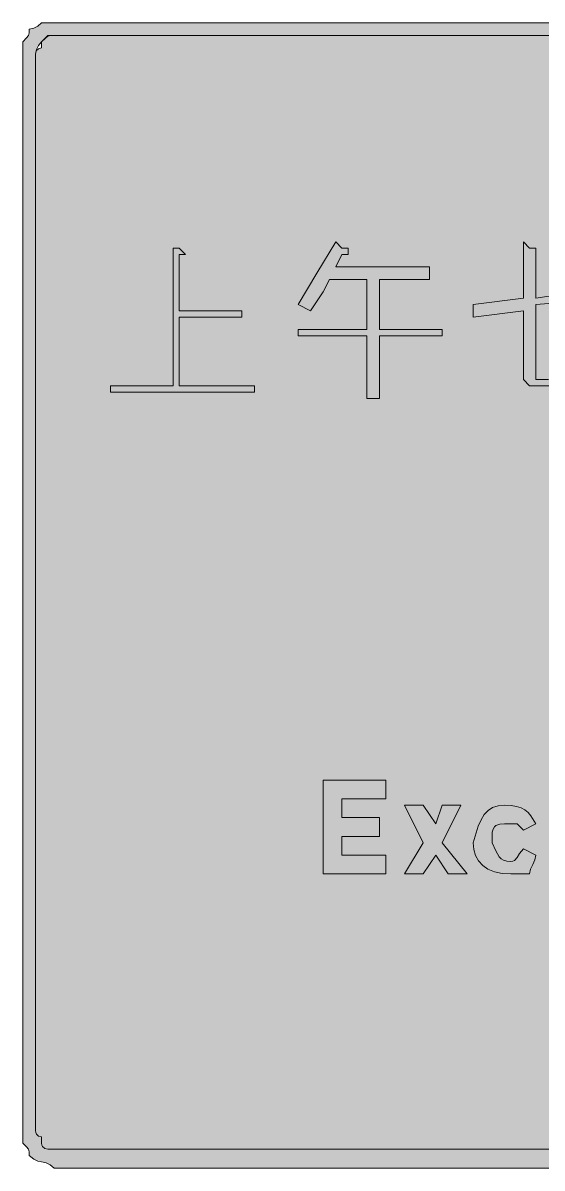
# Model space of a CAD drawing. Header units: metres. Extents: x 9 to 558, y 26 to 245.
# Drawn here: x 9.2 to 108.8, y 25.7 to 245.3 of the extents above; entities that cross this region are included whole.
import ezdxf

# ---------------------------------------------------------------- set-up
doc = ezdxf.new("R2010")
doc.units = ezdxf.units.M
doc.layers.add('FILL_BLACK_000000', color=7, linetype='Continuous', true_color=0x000000)
doc.layers.add('FILL_WHITE_FFFFFF', color=7, linetype='Continuous', true_color=0xffffff)

msp = doc.modelspace()

# ---------------------------------------------------------------- hatches: boundary and pattern name
at = {"layer": 'FILL_BLACK_000000', "true_color": 0x000000}
h = msp.add_hatch(color=7, dxfattribs=at)
h.dxf.hatch_style = 1
h.paths.add_polyline_path([(9.21, 241.68), (9.9, 242.39), (10.26, 242.88), (10.39, 243.37), (10.41, 244.08), (11.29, 244.27), (12.06, 244.68), (12.81, 245.28), (15.21, 245.28), (551.61, 245.28), (554.01, 245.28), (554.41, 245.23), (554.72, 245.09), (555.21, 244.68), (555.7, 244.27), (556.01, 244.13), (556.41, 244.08), (556.46, 243.68), (556.6, 243.37), (557.01, 242.88), (557.42, 242.39), (557.56, 242.08), (557.61, 241.68), (557.61, 239.28), (557.61, 32.88), (557.61, 30.48), (557.56, 30.08), (557.42, 29.77), (557.01, 29.28), (556.6, 28.79), (556.46, 28.48), (556.41, 28.08), (555.7, 27.39), (555.21, 27.03), (554.72, 26.9), (554.01, 26.88), (552.81, 26.88), (552.76, 26.48), (552.62, 26.19), (552.21, 25.83), (551.61, 25.68), (15.21, 25.68), (14.46, 26.28), (13.69, 26.69), (12.81, 26.88), (12.06, 27.03), (11.29, 27.39), (10.41, 28.08), (10.39, 28.79), (10.26, 29.28), (9.9, 29.77), (9.21, 30.48), (9.21, 32.88), (9.21, 239.28), (9.21, 241.68)])
h.paths.add_polyline_path([(11.8, 32.19), (12.21, 31.83), (12.81, 31.68), (12.81, 30.48), (12.86, 30.08), (13, 29.79), (13.41, 29.43), (14.01, 29.28), (15.21, 29.28), (551.61, 29.28), (552.81, 29.28), (553.5, 29.3), (553.86, 29.43), (553.99, 29.79), (554.01, 30.48), (554.61, 30.63), (555.02, 30.99), (555.16, 31.28), (555.21, 31.68), (555.21, 32.88), (555.21, 239.28), (555.21, 240.48), (555.16, 240.88), (555.02, 241.17), (554.61, 241.53), (554.01, 241.68), (553.86, 242.28), (553.5, 242.69), (553.21, 242.83), (552.81, 242.88), (551.61, 242.88), (15.21, 242.88), (14.5, 242.86), (14.01, 242.73), (13.52, 242.37), (12.81, 241.68), (12.21, 240.93), (11.8, 240.16), (11.61, 239.28), (11.61, 32.88), (11.66, 32.48), (11.8, 32.19)], flags=16)
h = msp.add_hatch(color=7, dxfattribs=at)
h.dxf.hatch_style = 1
h.paths.add_polyline_path([(39.21, 188.88), (39.21, 175.68), (53.61, 175.68), (53.61, 174.48), (26.01, 174.48), (26.01, 175.68), (38.01, 175.68), (38.01, 202.08), (39.21, 202.08), (40.41, 200.88), (39.21, 200.88), (39.21, 190.08), (51.21, 190.08), (51.21, 188.88), (39.21, 188.88)])
h = msp.add_hatch(color=7, dxfattribs=at)
h.dxf.hatch_style = 1
h.paths.add_polyline_path([(87.21, 196.08), (77.61, 196.08), (77.61, 186.48), (89.61, 186.48), (89.61, 185.28), (77.61, 185.28), (77.61, 173.28), (75.21, 173.28), (75.21, 185.28), (62.01, 185.28), (62.01, 186.48), (75.21, 186.48), (75.21, 196.08), (68.01, 196.08), (66.81, 193.68), (64.41, 190.08), (62.01, 191.28), (65.61, 197.28), (69.21, 203.28), (70.41, 202.08), (71.61, 202.08), (71.61, 200.88), (70.41, 200.88), (69.21, 198.48), (87.21, 198.48), (87.21, 196.08)])
h = msp.add_hatch(color=7, dxfattribs=at)
h.dxf.hatch_style = 1
h.paths.add_polyline_path([(105.21, 192.48), (105.21, 203.28), (106.41, 202.08), (107.61, 202.08), (107.61, 200.88), (107.61, 192.48), (123.21, 194.88), (123.21, 192.48), (107.61, 191.28), (107.61, 178.08), (107.61, 176.88), (110.01, 176.88), (118.41, 176.88), (119.61, 178.08), (120.81, 179.28), (122.01, 182.88), (123.21, 181.68), (123.21, 179.28), (122.01, 178.08), (120.81, 176.88), (119.61, 175.68), (117.21, 175.68), (107.61, 175.68), (106.41, 175.68), (105.21, 176.88), (105.21, 178.08), (105.21, 190.08), (95.61, 188.88), (95.61, 191.28), (105.21, 192.48)])
h = msp.add_hatch(color=7, dxfattribs=at)
h.dxf.hatch_style = 1
h.paths.add_polyline_path([(66.81, 100.08), (78.81, 100.08), (78.81, 96.48), (70.41, 96.48), (70.41, 92.88), (77.61, 92.88), (77.61, 89.28), (70.41, 89.28), (70.41, 85.68), (78.81, 85.68), (78.81, 82.08), (66.81, 82.08), (66.81, 100.08)])
h = msp.add_hatch(color=7, dxfattribs=at)
h.dxf.hatch_style = 1
h.paths.add_polyline_path([(86.01, 82.08), (82.41, 82.08), (86.01, 88.08), (82.41, 95.28), (86.01, 95.28), (88.41, 91.68), (89.61, 95.28), (93.21, 95.28), (89.61, 88.08), (94.41, 82.08), (90.81, 82.08), (88.41, 85.68), (86.01, 82.08)])
h = msp.add_hatch(color=7, dxfattribs=at)
h.dxf.hatch_style = 1
h.paths.add_polyline_path([(101.12, 82.19), (99.66, 82.51), (98.42, 83.03), (97.41, 83.73), (96.62, 84.6), (96.06, 85.62), (95.72, 86.79), (95.61, 88.08), (96.55, 91.23), (97.09, 92.47), (97.71, 93.48), (98.45, 94.27), (99.32, 94.83), (100.37, 95.17), (101.61, 95.28), (102.85, 95.22), (103.9, 95.05), (104.77, 94.77), (105.51, 94.38), (106.13, 93.87), (106.67, 93.25), (107.61, 91.68), (105.21, 90.48), (104.01, 91.68), (101.61, 91.68), (100.73, 91.64), (99.96, 91.38), (99.65, 91.09), (99.42, 90.67), (99.26, 90.07), (99.21, 89.28), (99.21, 88.08), (99.94, 86.5), (100.56, 85.38), (100.93, 84.99), (101.4, 84.7), (102.02, 84.54), (102.81, 84.48), (103.21, 84.53), (103.52, 84.69), (104.01, 85.23), (104.5, 86), (105.21, 86.88), (107.61, 85.68), (107.42, 84.78), (107.01, 83.88), (106.6, 82.98), (106.41, 82.08), (102.81, 82.08), (101.12, 82.19)])
at = {"layer": 'FILL_WHITE_FFFFFF', "true_color": 0xffffff}
h = msp.add_hatch(color=7, dxfattribs=at)
h.dxf.hatch_style = 1
h.paths.add_polyline_path([(14.01, 29.28), (13.41, 29.43), (13, 29.79), (12.86, 30.08), (12.81, 30.48), (12.81, 31.68), (12.21, 31.83), (11.8, 32.19), (11.66, 32.48), (11.61, 32.88), (11.61, 239.28), (11.66, 239.68), (11.8, 239.97), (12.21, 240.33), (12.81, 240.48), (12.81, 241.68), (14.01, 242.88), (15.21, 242.88), (551.61, 242.88), (552.81, 242.88), (553.21, 242.83), (553.5, 242.69), (553.86, 242.28), (554.01, 241.68), (554.61, 241.53), (555.02, 241.17), (555.16, 240.88), (555.21, 240.48), (555.21, 239.28), (555.21, 32.88), (555.21, 31.68), (555.16, 31.28), (555.02, 30.99), (554.61, 30.63), (554.01, 30.48), (553.99, 29.79), (553.86, 29.43), (553.5, 29.3), (552.81, 29.28), (551.61, 29.28), (15.21, 29.28), (14.01, 29.28)])

# ---------------------------------------------------------------- linework, layer by layer
at = {"layer": 'FILL_BLACK_000000', "lineweight": 0, "true_color": 0x000000}
for points in [[(551.61, 25.68), (15.21, 25.68), (14.46, 26.28), (13.69, 26.69), (12.81, 26.88), (12.06, 27.03), (11.29, 27.39), (10.41, 28.08), (10.39, 28.79), (10.26, 29.28), (9.9, 29.77), (9.21, 30.48), (9.21, 32.88), (9.21, 239.28), (9.21, 241.68), (9.9, 242.39), (10.26, 242.88), (10.39, 243.37), (10.41, 244.08), (11.29, 244.27), (12.06, 244.68), (12.81, 245.28), (15.21, 245.28), (551.61, 245.28)], [(551.61, 242.88), (15.21, 242.88), (14.5, 242.86), (14.01, 242.73), (13.52, 242.37), (12.81, 241.68), (12.21, 240.93), (11.8, 240.16), (11.61, 239.28), (11.61, 32.88), (11.66, 32.48), (11.8, 32.19), (12.21, 31.83), (12.81, 31.68), (12.81, 30.48), (12.86, 30.08), (13, 29.79), (13.41, 29.43), (14.01, 29.28), (15.21, 29.28), (551.61, 29.28)], [(117.21, 175.68), (107.61, 175.68), (106.41, 175.68), (105.21, 176.88), (105.21, 178.08), (105.21, 190.08), (95.61, 188.88), (95.61, 191.28), (105.21, 192.48), (105.21, 203.28), (106.41, 202.08), (107.61, 202.08), (107.61, 200.88), (107.61, 192.48), (123.21, 194.88)], [(123.21, 192.48), (107.61, 191.28), (107.61, 178.08), (107.61, 176.88), (110.01, 176.88)]]:
    msp.add_lwpolyline(points, dxfattribs=at)
for points in [[(39.21, 188.88), (39.21, 175.68), (53.61, 175.68), (53.61, 174.48), (26.01, 174.48), (26.01, 175.68), (38.01, 175.68), (38.01, 202.08), (39.21, 202.08), (40.41, 200.88), (39.21, 200.88), (39.21, 190.08), (51.21, 190.08), (51.21, 188.88)], [(87.21, 196.08), (77.61, 196.08), (77.61, 186.48), (89.61, 186.48), (89.61, 185.28), (77.61, 185.28), (77.61, 173.28), (75.21, 173.28), (75.21, 185.28), (62.01, 185.28), (62.01, 186.48), (75.21, 186.48), (75.21, 196.08), (68.01, 196.08), (66.81, 193.68), (64.41, 190.08), (62.01, 191.28), (65.61, 197.28), (69.21, 203.28), (70.41, 202.08), (71.61, 202.08), (71.61, 200.88), (70.41, 200.88), (69.21, 198.48), (87.21, 198.48)], [(66.81, 100.08), (78.81, 100.08), (78.81, 96.48), (70.41, 96.48), (70.41, 92.88), (77.61, 92.88), (77.61, 89.28), (70.41, 89.28), (70.41, 85.68), (78.81, 85.68), (78.81, 82.08), (66.81, 82.08)], [(86.01, 82.08), (82.41, 82.08), (86.01, 88.08), (82.41, 95.28), (86.01, 95.28), (88.41, 91.68), (89.61, 95.28), (93.21, 95.28), (89.61, 88.08), (94.41, 82.08), (90.81, 82.08), (88.41, 85.68)], [(101.12, 82.19), (99.66, 82.51), (98.42, 83.03), (97.41, 83.73), (96.62, 84.6), (96.06, 85.62), (95.72, 86.79), (95.61, 88.08), (96.55, 91.23), (97.09, 92.47), (97.71, 93.48), (98.45, 94.27), (99.32, 94.83), (100.37, 95.17), (101.61, 95.28), (102.85, 95.22), (103.9, 95.05), (104.77, 94.77), (105.51, 94.38), (106.13, 93.87), (106.67, 93.25), (107.61, 91.68), (105.21, 90.48), (104.01, 91.68), (101.61, 91.68), (100.73, 91.64), (99.96, 91.38), (99.65, 91.09), (99.42, 90.67), (99.26, 90.07), (99.21, 89.28), (99.21, 88.08), (99.94, 86.5), (100.56, 85.38), (100.93, 84.99), (101.4, 84.7), (102.02, 84.54), (102.81, 84.48), (103.21, 84.53), (103.52, 84.69), (104.01, 85.23), (104.5, 86), (105.21, 86.88), (107.61, 85.68), (107.42, 84.78), (107.01, 83.88), (106.6, 82.98), (106.41, 82.08), (102.81, 82.08)]]:
    msp.add_lwpolyline(points, close=True, dxfattribs=at)
at = {"layer": 'FILL_WHITE_FFFFFF', "lineweight": 0, "true_color": 0xffffff}
msp.add_lwpolyline([(551.61, 29.28), (15.21, 29.28), (14.01, 29.28), (13.41, 29.43), (13, 29.79), (12.86, 30.08), (12.81, 30.48), (12.81, 31.68), (12.21, 31.83), (11.8, 32.19), (11.66, 32.48), (11.61, 32.88), (11.61, 239.28), (11.66, 239.68), (11.8, 239.97), (12.21, 240.33), (12.81, 240.48), (12.81, 241.68), (14.01, 242.88), (15.21, 242.88), (551.61, 242.88)], dxfattribs=at)

doc.saveas('drawing.dxf')
